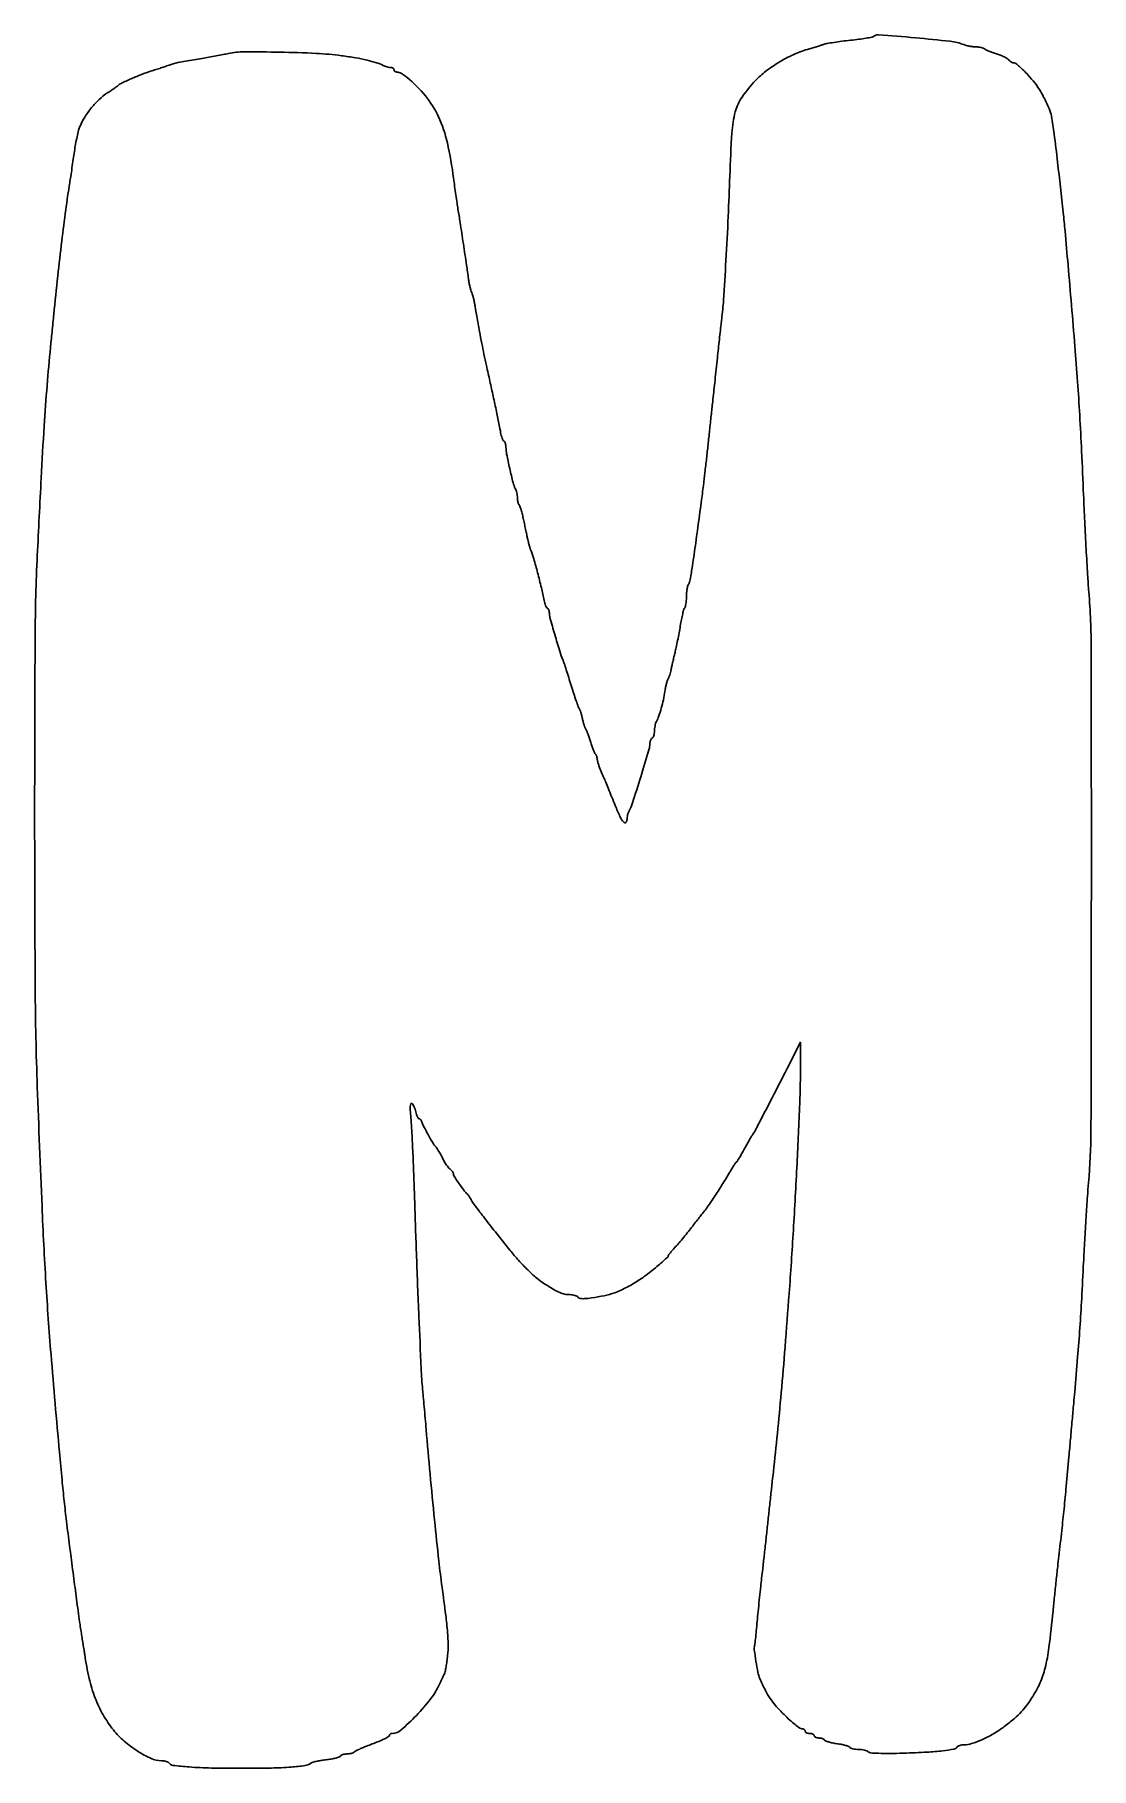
# Model space of a CAD drawing. Extents: x 0.9 to 40.1, y 0.9 to 65.1.
import ezdxf

# ---------------------------------------------------------------- set-up
doc = ezdxf.new("R2010")
doc.units = 0

msp = doc.modelspace()

# ---------------------------------------------------------------- linework, layer by layer
msp.add_lwpolyline([(31.992351, 65.068795, -0.153925), (31.94837, 65.045902, -0.003853), (31.723111, 65.007979, -0.007929), (31.455284, 64.969355, -0.005279), (31.147236, 64.933207, 0.005572), (30.827635, 64.895514, 0.006444), (30.52413, 64.852301, 0.005811), (30.268293, 64.809454, 0.037346), (30.141333, 64.776735, -0.004721), (30.034173, 64.741528, -0.001665), (29.879925, 64.693024, -0.001653), (29.710054, 64.640844, -0.00194), (29.548667, 64.592536, 0.034869), (29.025899, 64.397749, 0.028415), (28.496831, 64.120157, 0.028747), (28.010417, 63.789175, 0.039123), (27.616223, 63.434145, 0.040144), (27.125545, 62.826338, 0.084615), (26.873531, 62.276977, 0.049934), (26.748319, 61.508346, 0.007024), (26.671702, 59.901667, -0.003277), (26.611608, 58.40595, -0.002526), (26.527119, 56.775133, -0.002024), (26.437192, 55.299398, -0.015592), (26.370741, 54.61, 0.003015), (26.346439, 54.410542, 0.00089), (26.31159, 54.104646, 0.000893), (26.273632, 53.760553, 0.000961), (26.237839, 53.424667, -0.000289), (26.199938, 53.064394, -0.000184), (26.155437, 52.645204, -0.000185), (26.111483, 52.234049, -0.000344), (26.075486, 51.900667, 0.000105), (26.036418, 51.540448, 0.000038), (25.981395, 51.031775, 0.000038), (25.921375, 50.476104, 0.000046), (25.864997, 49.953333, -0.001073), (25.808553, 49.439847, -0.000988), (25.74835, 48.912198, -0.000986), (25.692822, 48.442, -0.00327), (25.65366, 48.133, -0.000566), (25.409036, 46.314752, -0.004343), (25.285873, 45.462694, -0.006424), (25.201683, 44.957356, -0.075136), (25.137483, 44.768649, 0.059951), (25.108127, 44.69022, 0.019673), (25.083702, 44.569142, 0.01928), (25.066932, 44.431408, 0.020654), (25.061333, 44.295927, -0.017975), (25.056682, 44.166581, -0.022482), (25.04268, 44.0473, -0.021478), (25.022546, 43.950344, -0.135619), (24.997833, 43.906911, 0.130438), (24.968614, 43.856752, 0.007615), (24.923955, 43.683902, 0.011121), (24.877984, 43.473759, 0.00793), (24.835504, 43.236634, -0.00476), (24.790574, 42.976343, -0.003778), (24.737247, 42.696044, -0.00382), (24.683848, 42.43688, -0.00954), (24.639794, 42.248667, 0.003517), (24.599203, 42.084199, 0.002744), (24.557343, 41.904973, 0.002774), (24.520193, 41.737593, 0.00675), (24.495154, 41.613667, -0.015874), (24.472279, 41.510216, -0.01633), (24.443072, 41.409408, -0.016283), (24.412121, 41.323884, -0.064057), (24.384922, 41.275, 0.083479), (24.357359, 41.220618, 0.012735), (24.323992, 41.103285, 0.013947), (24.291714, 40.961413, 0.011682), (24.265225, 40.809333, -0.016358), (24.20839, 40.500153, -0.014866), (24.129906, 40.185228, -0.015454), (24.040353, 39.900648, -0.033016), (23.950273, 39.688649, 0.04345), (23.921766, 39.617474, 0.021946), (23.897818, 39.523771, 0.021617), (23.881421, 39.424136, 0.02998), (23.876, 39.333812, -0.037432), (23.869749, 39.250427, -0.04127), (23.851129, 39.171669, -0.0453), (23.823891, 39.108164, -0.131119), (23.791333, 39.073667, 0.10573), (23.758877, 39.042555, 0.051328), (23.731537, 38.991703, 0.04767), (23.712943, 38.930612, 0.050092), (23.706667, 38.868123, -0.073184), (23.673592, 38.643365, -0.001812), (23.369749, 37.646445, -0.002504), (23.065178, 36.677221, -0.047931), (22.940518, 36.386649, 0.040628), (22.909649, 36.317496, 0.023869), (22.883652, 36.230666, 0.023767), (22.865839, 36.140784, 0.037048), (22.86, 36.062093, -0.198084), (22.815665, 35.954575, -0.439446), (22.736829, 35.957691, -0.066216), (22.59953, 36.171439, -0.014035), (22.422382, 36.578276, 0.000169), (22.171991, 37.199866, 0.001857), (22.070537, 37.44881, 0.00378), (21.994005, 37.630705, 0.001911), (21.894966, 37.858796, -0.012736), (21.843045, 37.985832, -0.013837), (21.799175, 38.111909, -0.013406), (21.767587, 38.221609, -0.063475), (21.759333, 38.286362, 0.049824), (21.754215, 38.3376, 0.034781), (21.738787, 38.393636, 0.035191), (21.716192, 38.445829, 0.059284), (21.689389, 38.485233, -0.07312), (21.655744, 38.537748, -0.010819), (21.606315, 38.653958, -0.011999), (21.553823, 38.794897, -0.010065), (21.504804, 38.946667, 0.007512), (21.456542, 39.098748, 0.00895), (21.406321, 39.240619, 0.007925), (21.360069, 39.358479, 0.056022), (21.330526, 39.412333, -0.063357), (21.303644, 39.463082, -0.012955), (21.270227, 39.559177, -0.01345), (21.237071, 39.673675, -0.012272), (21.209, 39.793333, 0.012483), (21.180876, 39.912991, 0.01367), (21.147561, 40.02749, 0.013185), (21.113916, 40.12356, 0.064123), (21.08675, 40.174333, -0.068002), (21.053894, 40.236897, -0.003322), (20.975411, 40.457967, -0.005342), (20.886485, 40.722929, -0.003826), (20.79249, 41.021, 0.001761), (20.697951, 41.325173, 0.002153), (20.607324, 41.608904, 0.001798), (20.529244, 41.84685, 0.015313), (20.490585, 41.952333, -0.020346), (20.365807, 42.303705, -0.004601), (20.18386, 42.910456, -0.002418), (20.004387, 43.540997, -0.068222), (19.981333, 43.709174, 0.049198), (19.975782, 43.765459, 0.047311), (19.95933, 43.820352, 0.051058), (19.935146, 43.865937, 0.107267), (19.906428, 43.893634, -0.12411), (19.874579, 43.926462, -0.029603), (19.840256, 43.995028, -0.028638), (19.809146, 44.080873, -0.024901), (19.786345, 44.173797, 0.010314), (19.684028, 44.650441, 0.006405), (19.5453, 45.205561, 0.005852), (19.403242, 45.720046, 0.026006), (19.300727, 46.016333, -0.017902), (19.270587, 46.099079, -0.00787), (19.236382, 46.210538, -0.007777), (19.203766, 46.330028, -0.01034), (19.178067, 46.439667, -0.000385), (19.150554, 46.569519, -0.000128), (19.110385, 46.760066, -0.000127), (19.06597, 46.971295, -0.000145), (19.023523, 47.173707, 0.009282), (18.980389, 47.36218, 0.012417), (18.933875, 47.531312, 0.009647), (18.889208, 47.669561, 0.114414), (18.8595, 47.716985, -0.105767), (18.835019, 47.75462, -0.032045), (18.814653, 47.820016, -0.030514), (18.800679, 47.89822, -0.028962), (18.796, 47.978927, 0.032272), (18.79039, 48.065752, 0.022519), (18.773386, 48.162448, 0.0228), (18.748551, 48.254069, 0.04305), (18.719015, 48.324649, -0.058882), (18.636702, 48.540218, -0.006125), (18.510316, 49.068388, -0.006674), (18.397932, 49.597541, -0.049021), (18.372667, 49.854617, 0.03982), (18.3671, 49.9244, 0.042706), (18.350544, 49.990746, 0.046846), (18.326292, 50.044542, 0.125671), (18.297355, 50.074552, -0.138142), (18.265317, 50.109451, -0.026846), (18.230547, 50.188485, -0.026683), (18.198956, 50.287989, -0.021907), (18.175681, 50.397049, 0.008448), (18.124648, 50.672266, 0.0016), (18.021518, 51.172178, 0.001748), (17.899908, 51.742349, 0.001832), (17.776162, 52.302833, -0.001098), (17.648501, 52.877051, -0.002626), (17.55694, 53.303871, -0.003019), (17.477776, 53.694345, -0.00199), (17.391231, 54.144333, -0.001554), (17.33924, 54.425387, -0.001506), (17.288434, 54.709748, -0.001486), (17.245228, 54.960215, -0.005556), (17.220294, 55.118, 0.014116), (17.198188, 55.243866, 0.01156), (17.167683, 55.377027, 0.011728), (17.133909, 55.498222, 0.029957), (17.102222, 55.583667, -0.034178), (17.070444, 55.671626, -0.011733), (17.036279, 55.802742, -0.011599), (17.00525, 55.949587, -0.013162), (16.982508, 56.091667, 0.003314), (16.911242, 56.600975, 0.000946), (16.793938, 57.390242, 0.000938), (16.673904, 58.177457, 0.003463), (16.593714, 58.674, -0.004348), (16.557632, 58.899964, -0.001873), (16.513272, 59.201844, -0.001853), (16.468438, 59.523602, -0.00245), (16.430126, 59.817, 0.024152), (16.199751, 61.133501, 0.053025), (15.871269, 62.100438, 0.06303), (15.389938, 62.869325, 0.049933), (14.696314, 63.5635, 0.022883), (14.598432, 63.636416, 0.024765), (14.496777, 63.698041, 0.025297), (14.405063, 63.741765, 0.098893), (14.343807, 63.754, -0.068939), (14.298016, 63.760344, -0.085175), (14.259193, 63.778871, -0.099929), (14.233235, 63.80638, -0.140208), (14.224, 63.838667, 0.149454), (14.214128, 63.870955, 0.098698), (14.186356, 63.898462, 0.081991), (14.144845, 63.917012, 0.064244), (14.095851, 63.923333, -0.04531), (14.036246, 63.928746, -0.022444), (13.96216, 63.94578, -0.02207), (13.88635, 63.970484, -0.030056), (13.820684, 63.999748, 0.044987), (13.577782, 64.09943, 0.017517), (13.227035, 64.194419, 0.015071), (12.791156, 64.282461, 0.009443), (12.276667, 64.360366, 0.020611), (11.334598, 64.445552, 0.007384), (9.986818, 64.49166, 0.005678), (8.66406, 64.502339, 0.050539), (8.085667, 64.441806, -0.00386), (7.884428, 64.401526, -0.001841), (7.625027, 64.352674, -0.001824), (7.353612, 64.303616, -0.002594), (7.112, 64.262147, 0.000996), (6.496291, 64.158495, 0.007707), (6.209312, 64.105031, 0.016654), (6.030507, 64.062617, 0.028068), (5.884333, 64.013798, -0.011118), (5.790126, 63.978744, -0.002491), (5.627952, 63.923377, -0.002583), (5.440032, 63.861343, -0.002497), (5.249333, 63.800532, 0.016519), (4.891043, 63.675108, 0.010423), (4.481276, 63.506379, 0.00686), (4.102401, 63.334826, 0.092472), (3.979333, 63.24635, -0.048243), (3.948115, 63.219445, -0.002734), (3.843543, 63.146444, -0.004169), (3.717684, 63.061143, -0.003045), (3.576515, 62.968409, 0.047146), (3.291707, 62.743071, 0.03094), (3.007803, 62.435476, 0.030579), (2.759242, 62.089044, 0.040849), (2.580738, 61.745814, 0.03491), (2.530452, 61.598104, 0.009651), (2.472383, 61.35982, 0.009698), (2.416921, 61.086696, 0.010009), (2.372732, 60.81448, -0.001038), (2.331077, 60.525152, -0.000731), (2.283084, 60.199968, -0.000738), (2.23626, 59.88903, -0.001552), (2.198783, 59.647667, 0.005532), (2.052586, 58.654027, 0.003533), (1.903596, 57.496001, 0.003192), (1.754362, 56.198407, 0.002451), (1.607367, 54.779333, -0.000049), (1.576494, 54.466643, -0.000037), (1.542391, 54.121844, -0.000037), (1.510206, 53.796927, -0.000085), (1.485851, 53.551667, 0.004913), (1.359957, 52.145959, 0.004035), (1.252396, 50.642568, 0.002839), (1.140786, 48.709571, 0.000918), (0.997079, 45.847, 0.010741), (0.916468, 42.844664, 0.001341), (0.898993, 36.325811, 0.001529), (0.918926, 29.812246, 0.007649), (0.99711, 26.162, 0.001303), (1.171634, 21.725396, 0.004649), (1.317083, 18.88826, 0.005298), (1.505382, 16.244952, 0.002096), (1.817953, 12.615333, 0.001407), (1.913687, 11.587918, 0.003156), (1.993473, 10.808688, 0.003363), (2.079865, 10.061258, 0.001827), (2.195546, 9.144, -0.000068), (2.236244, 8.830198, -0.000026), (2.292333, 8.397081, -0.000026), (2.352965, 7.928505, -0.000033), (2.409265, 7.493, 0.00135), (2.465508, 7.066762, 0.00122), (2.525944, 6.626225, 0.001221), (2.582006, 6.231881, 0.003896), (2.622127, 5.969, -0.000666), (2.657046, 5.749714, -0.000515), (2.694521, 5.510742, -0.000521), (2.729039, 5.287606, -0.001254), (2.754005, 5.122333, 0.020423), (2.922359, 4.238658, 0.033754), (3.144289, 3.512433, 0.038285), (3.43684, 2.891976, 0.039534), (3.817864, 2.330413, 0.045731), (4.216552, 1.91643, 0.035994), (4.715841, 1.544019, 0.036855), (5.216167, 1.273782, 0.102593), (5.60417, 1.188206, -0.029782), (5.694744, 1.181659, -0.03561), (5.778524, 1.164424, -0.03839), (5.845132, 1.140048, -0.148491), (5.877774, 1.111281, 0.228252), (6.027222, 1.015824, 0.011159), (6.627744, 0.957223, 0.013725), (7.452113, 0.918026, 0.00534), (8.593667, 0.907314, 0.004573), (9.677364, 0.918631, 0.014008), (10.411108, 0.953584, 0.016522), (10.916648, 1.008732, 0.128395), (11.133667, 1.099743, -0.099204), (11.191657, 1.128094, -0.010954), (11.336078, 1.162679, -0.013017), (11.511723, 1.195934, -0.010187), (11.703832, 1.223145, 0.013754), (11.893347, 1.251369, 0.019128), (12.061011, 1.287736, 0.015878), (12.195002, 1.326789, 0.17729), (12.237996, 1.360592, -0.129544), (12.269873, 1.390864, -0.045759), (12.3281, 1.416203, -0.041688), (12.400201, 1.433518, -0.038107), (12.476397, 1.439333, 0.033719), (12.554938, 1.444636, 0.031358), (12.634026, 1.460464, 0.032848), (12.702508, 1.483607, 0.08473), (12.746567, 1.511268, -0.063508), (12.798936, 1.547313, -0.009217), (12.915291, 1.604607, -0.010313), (13.05623, 1.667292, -0.008668), (13.208, 1.728004, 0.004106), (13.627708, 1.891475, 0.017678), (13.872923, 1.999507, 0.023223), (14.022709, 2.080708, 0.262703), (14.054667, 2.137335, -0.161049), (14.06278, 2.161869, -0.094686), (14.085755, 2.182986, -0.076737), (14.120024, 2.197527, -0.058457), (14.1605, 2.202874, 0.178198), (14.485744, 2.327997, 0.02138), (15.051414, 2.868554, 0.026342), (15.588279, 3.489794, 0.05961), (15.907766, 4.021667, -0.001844), (15.956284, 4.12872, -0.001611), (16.007808, 4.240345, -0.00162), (16.055026, 4.340929, -0.00482), (16.088263, 4.409423, 0.061916), (16.117225, 4.491888, 0.009393), (16.151184, 4.663564, 0.010401), (16.183405, 4.868833, 0.008833), (16.20907, 5.086756, 0.026959), (16.227359, 5.487026, 0.018147), (16.206984, 5.944221, 0.011211), (16.141127, 6.579812, 0.002764), (16.003871, 7.62, -0.007001), (15.883803, 8.593471, -0.001986), (15.72429, 10.110768, -0.002014), (15.559012, 11.81381, -0.002227), (15.413156, 13.462, 0.000423), (15.37836, 13.872028, 0.000375), (15.34145, 14.298877, 0.000377), (15.307636, 14.683191, 0.001153), (15.283915, 14.943667, -0.011665), (15.230014, 15.714691, -0.001036), (15.143604, 17.659931, -0.001435), (15.056819, 19.858703, -0.001526), (14.984553, 22.013333, 0.001717), (14.953749, 22.921411, 0.00193), (14.917753, 23.794539, 0.001768), (14.881622, 24.537407, 0.010414), (14.853195, 24.926332, -0.006963), (14.828458, 25.235415, -0.028072), (14.826602, 25.424629, -0.062015), (14.843835, 25.52491, -0.492434), (14.881603, 25.539194, -0.11297), (14.920514, 25.500811, -0.031005), (14.962457, 25.424985, -0.029672), (15.000549, 25.330697, -0.02711), (15.028547, 25.229696, 0.024109), (15.05479, 25.132767, 0.035489), (15.08779, 25.050994, 0.038724), (15.122386, 24.992209, 0.245104), (15.152186, 24.976667, -0.171965), (15.181618, 24.966236, -0.05763), (15.213995, 24.933143, -0.04929), (15.244105, 24.885205, -0.039163), (15.267021, 24.8285, 0.043858), (15.331542, 24.673049, 0.006251), (15.495284, 24.368696, 0.005141), (15.667756, 24.064913, 0.064777), (15.748, 23.960667, -0.051711), (15.81271, 23.880984, -0.010325), (15.909873, 23.725345, -0.011586), (16.006349, 23.554585, -0.019628), (16.078049, 23.406854, 0.034252), (16.116879, 23.332462, 0.021979), (16.17137, 23.251693, 0.022081), (16.231996, 23.176968, 0.038096), (16.289513, 23.12132, -0.031769), (16.341491, 23.072288, -0.034265), (16.385436, 23.018226, -0.036545), (16.416183, 22.967046, -0.117516), (16.425333, 22.928651, 0.146705), (16.451019, 22.842992, 0.005621), (16.638897, 22.564748, 0.009189), (16.828722, 22.300823, 0.05983), (16.941343, 22.182667, -0.061769), (16.966731, 22.155825, -0.01256), (17.004256, 22.102026, -0.013063), (17.044933, 22.036828, -0.011916), (17.083467, 21.967591, 0.04051), (17.187746, 21.803096, 0.002561), (17.534919, 21.34745, 0.003492), (17.978446, 20.779734, 0.001972), (18.523714, 20.097294, 0.015393), (18.837968, 19.730835, 0.014194), (19.18254, 19.37408, 0.014626), (19.511535, 19.070567, 0.038062), (19.769817, 18.878348, 0.006672), (20.146188, 18.647404, 0.031643), (20.37108, 18.532102, 0.052776), (20.548564, 18.476219, 0.049937), (20.737188, 18.457333, -0.034114), (20.83714, 18.450506, -0.03908), (20.930672, 18.430128, -0.04277), (21.005556, 18.40038, -0.139292), (21.044579, 18.364719, 0.22444), (21.120346, 18.315547, 0.047086), (21.282582, 18.309055, 0.026225), (21.54856, 18.337502, 0.005406), (22.013333, 18.417187, 0.047789), (22.41298, 18.530428, 0.028375), (22.863677, 18.73623, 0.02606), (23.335192, 19.017078, 0.022571), (23.798967, 19.358389, 0.005159), (24.023254, 19.543461, 0.008023), (24.212362, 19.708074, 0.003279), (24.369763, 19.851467, 0.205775), (24.384734, 19.885037, -0.157147), (24.39589, 19.918106, -0.00784), (24.466302, 20.010196, -0.011988), (24.555617, 20.117879, -0.00833), (24.661379, 20.235333, 0.009816), (24.792234, 20.381526, 0.004221), (24.961284, 20.581408, 0.004174), (25.137789, 20.797358, 0.005503), (25.294882, 20.997333, -0.000769), (25.437777, 21.182824, -0.000953), (25.571377, 21.355018, -0.000778), (25.684086, 21.499253, -0.007151), (25.733989, 21.561068, 0.025782), (25.869202, 21.741948, 0.00271), (26.160899, 22.182404, 0.003654), (26.45449, 22.638218, 0.009007), (26.661441, 22.978127, -0.005187), (26.742946, 23.114328, -0.006949), (26.819835, 23.236012, -0.004991), (26.886462, 23.336082, -0.070005), (26.915441, 23.368, 0.081965), (26.961054, 23.420706, 0.005717), (27.061814, 23.589413, 0.00634), (27.196333, 23.827505, 0.002232), (27.383432, 24.172333, -0.008148), (27.421339, 24.240267, -0.009134), (27.460066, 24.30436, -0.00853), (27.494905, 24.357668, -0.047406), (27.516667, 24.384, 0.075335), (27.564253, 24.448583, 0.000919), (27.805565, 24.908962, 0.001729), (28.158626, 25.5913, 0.000328), (28.797317, 26.838197), (29.294667, 27.810728), (29.292901, 26.965197, -0.009277), (29.263373, 25.534934, -0.002643), (29.164587, 23.315618, -0.002695), (29.02828, 20.846989, -0.003128), (28.87123, 18.499667, -0.001487), (28.72021, 16.517324, -0.002366), (28.577955, 14.822549, -0.002694), (28.435822, 13.312691, -0.003246), (28.285425, 11.895667, 0.000672), (28.246667, 11.547575, 0.000217), (28.190168, 11.031802, 0.000216), (28.127827, 10.458107, 0.000243), (28.068345, 9.906, -0.000504), (28.008907, 9.356994, -0.000464), (27.9467, 8.792633, -0.000463), (27.890302, 8.289547, -0.001536), (27.851869, 7.958667, 0.002763), (27.817062, 7.652446, 0.001222), (27.774317, 7.247666, 0.00121), (27.731113, 6.818555, 0.00163), (27.694214, 6.429941, -0.00144), (27.661282, 6.081696, -0.002105), (27.630111, 5.775265, -0.001014), (27.601978, 5.514855, -0.037615), (27.591026, 5.456275, 0.096579), (27.579858, 5.291012, 0.008507), (27.639467, 4.87437, 0.010969), (27.714877, 4.462429, 0.051597), (27.787278, 4.233333, 0.012109), (27.991475, 3.792076, 0.033288), (28.16307, 3.495266, 0.034707), (28.368382, 3.230791, 0.014144), (28.681554, 2.899833, 0.011073), (28.893729, 2.697129, 0.015443), (29.092881, 2.526109, 0.011793), (29.26377, 2.394824, 0.159198), (29.33772, 2.370667, -0.06524), (29.385997, 2.364341, -0.082697), (29.426905, 2.345796, -0.099013), (29.45427, 2.318288, -0.147404), (29.464, 2.286, 0.191087), (29.476825, 2.253667, 0.088204), (29.513742, 2.226204, 0.068025), (29.568528, 2.207573, 0.048028), (29.633333, 2.201333, -0.048028), (29.698139, 2.195094, -0.068025), (29.752925, 2.176462, -0.088204), (29.789842, 2.148999, -0.191087), (29.802667, 2.116667, 0.186414), (29.815152, 2.084342, 0.089706), (29.850941, 2.056871, 0.069539), (29.904116, 2.038247, 0.049547), (29.967003, 2.032, -0.042685), (30.033386, 2.026323, -0.044282), (30.096997, 2.009459, -0.048426), (30.148938, 1.984725, -0.11957), (30.178764, 1.955265, 0.1681), (30.219308, 1.922201, 0.017952), (30.336557, 1.883976, 0.020527), (30.483807, 1.848222, 0.01512), (30.649333, 1.820333, -0.01512), (30.81486, 1.792445, -0.020527), (30.96211, 1.756691, -0.017952), (31.079358, 1.718466, -0.1681), (31.119902, 1.685401, 0.16287), (31.155568, 1.655705, 0.034351), (31.234002, 1.631207, 0.032615), (31.333198, 1.614296, 0.025919), (31.44173, 1.608667, -0.029414), (31.553317, 1.602097, -0.030726), (31.661717, 1.582477, -0.032296), (31.752553, 1.553874, -0.10432), (31.805289, 1.519511, 0.178523), (31.89009, 1.480406, 0.010027), (32.184245, 1.46312, 0.012373), (32.580442, 1.457613, 0.005199), (33.113389, 1.468935, 0.005318), (33.979652, 1.505579, 0.016006), (34.569012, 1.555748, 0.016561), (34.975578, 1.617215, 0.211589), (35.099861, 1.702277, -0.143569), (35.132334, 1.731457, -0.041356), (35.196081, 1.755756, -0.03792), (35.275953, 1.772422, -0.032488), (35.361701, 1.778, 0.078292), (35.634992, 1.821057, 0.026517), (36.012112, 1.965401, 0.025721), (36.416948, 2.171046, 0.027526), (36.789107, 2.413, 0.012389), (37.159829, 2.698518, 0.028338), (37.420806, 2.935726, 0.031488), (37.636387, 3.184792, 0.01918), (37.860092, 3.503406, 0.036562), (38.168265, 4.066575, 0.046639), (38.362415, 4.625365, 0.029267), (38.502982, 5.386298, 0.006157), (38.654003, 6.731, -0.000819), (38.709028, 7.273072, -0.000672), (38.769516, 7.851775, -0.000679), (38.826531, 8.383355, -0.001802), (38.869157, 8.763, 0.001325), (38.977666, 9.721181, 0.002236), (39.062931, 10.525302, 0.002094), (39.144686, 11.365655, 0.001002), (39.24304, 12.446, -0.000004), (39.301956, 13.107764, -0.000004), (39.363679, 13.800931, -0.000004), (39.419536, 14.428098, -0.000011), (39.457926, 14.859, 0.001918), (39.567456, 16.143804, 0.003201), (39.648572, 17.226097, 0.003156), (39.716586, 18.320015, 0.0018), (39.785671, 19.642667, -0.001823), (39.829228, 20.475831, -0.001667), (39.880094, 21.333883, -0.001666), (39.930627, 22.099838, -0.005446), (39.971258, 22.606, 0.02211), (40.060998, 24.522884, 0.000526), (40.074577, 33.475511, 0.000588), (40.068263, 42.353648, 0.01935), (39.981424, 44.492333, -0.004622), (39.936166, 45.13753, -0.001583), (39.882191, 46.073219, -0.001574), (39.82915, 47.106128, -0.001819), (39.785287, 48.090667, 0.001563), (39.713896, 49.711755, 0.002778), (39.643501, 51.046451, 0.003073), (39.563779, 52.28276, 0.00257), (39.464355, 53.594, 0.00078), (39.338748, 55.115291, 0.000843), (39.211538, 56.597293, 0.000777), (39.098386, 57.867214, 0.004343), (39.030793, 58.547, 0.001078), (38.823967, 60.420487, 0.005493), (38.695204, 61.461268, 0.007459), (38.596498, 62.118828, 0.065798), (38.511164, 62.399333, 0.008213), (38.306831, 62.829837, 0.025431), (38.1497, 63.110465, 0.029411), (37.977772, 63.351248, 0.01423), (37.731671, 63.63911, 0.012178), (37.566488, 63.812848, 0.016972), (37.409875, 63.959434, 0.01342), (37.274761, 64.071305, 0.167728), (37.212871, 64.092667, -0.083937), (37.164651, 64.100819, -0.043864), (37.108939, 64.125875, -0.042004), (37.0548, 64.162459, -0.050004), (37.010912, 64.205715, 0.083835), (36.951777, 64.256625, 0.020429), (36.838593, 64.318849, 0.02037), (36.701143, 64.380408, 0.019042), (36.556045, 64.432104, -0.010281), (36.411918, 64.480625, -0.012052), (36.27743, 64.532696, -0.011033), (36.166315, 64.581728, -0.069644), (36.114567, 64.615389, 0.095039), (36.068139, 64.642359, 0.029059), (35.989741, 64.664787, 0.027924), (35.897124, 64.680181, 0.027225), (35.802578, 64.685333, -0.028863), (35.697886, 64.691382, -0.01706), (35.574068, 64.710037, -0.017039), (35.451326, 64.737192, -0.027887), (35.349834, 64.769429, 0.062771), (34.839221, 64.893272, 0.005909), (33.553192, 65.023276, 0.002521), (32.181655, 65.138601, 0.219487)], format="xyb", close=True)

doc.saveas('drawing.dxf')
